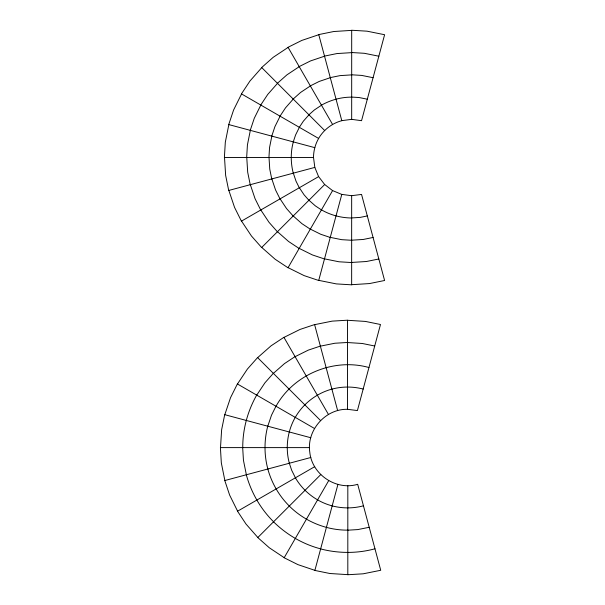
<?xml version="1.0" encoding="UTF-8"?>
<svg xmlns="http://www.w3.org/2000/svg" width="605" height="605" viewBox="0 0 605 605"><rect width="100%" height="100%" fill="white"/><g stroke="black" fill="none" stroke-linecap="round" stroke-linejoin="round"><path stroke-width="0.91" d="M347.822 485.633L347.815 574.735L363.159 573.812L380.726 570.281L357.691 484.295C336.251 490.844 311.93 474.517 309.79 452.215C306.425 430.359 325.407 408.73 347.535 409.305L347.535 320.204L332.198 321.126L314.623 324.658M288.071 267.652L304.126 275.615L318.706 280.486L341.795 194.387L351.664 195.725L351.649 284.826L336.304 283.896L318.737 280.357M351.679 119.389L351.694 30.25L367.038 31.18L384.606 34.719L361.548 120.69L351.679 119.351L341.795 120.652M224.516 157.512L225.642 175.397L228.713 190.462L314.819 167.404L313.526 157.534L224.387 157.512L225.317 142.175L228.849 124.607M246.764 157.519L247.695 172.274L250.236 184.699M269.021 157.519L269.754 169.15L271.751 178.936M246.659 157.519L247.43 144.86L250.341 130.37M268.938 157.519L269.543 147.552L271.842 136.133M313.488 157.534C313.556 150.872 315.273 144.217 318.638 138.462L241.448 93.873L249.925 81.055L261.776 67.609M267.743 426.2C264.113 440.175 264.06 455.058 267.856 469.004M224.795 414.69L230.52 397.704L237.387 383.956L314.547 428.514M267.781 426.207L271.509 415.174L275.971 406.235M337.938 484.371L314.872 570.439L329.929 573.51L347.815 574.644M293.334 141.895C290.513 152.082 290.634 162.957 293.266 173.174M250.243 130.34L254.259 118.315L260.831 105.066M271.758 136.11L274.92 126.634L280.1 116.198M293.274 141.88L295.588 134.953L299.369 127.33M256.679 395.095C247.657 411.045 242.673 429.27 242.749 447.609M295.263 417.374C287.367 431.108 285.152 447.965 289.349 463.248M237.47 384.001L247.392 369.08L257.586 357.578L320.589 420.581M256.739 395.125L264.929 382.821L273.339 373.323M276.009 406.258C293.637 374.329 333.862 357.661 368.952 367.53M295.278 417.382C303.105 403.595 316.596 393.25 331.895 389.121M241.539 221.097L251.461 236.018L261.647 247.528L324.696 184.51L332.576 190.605L288.01 267.758L275.184 259.28L261.738 247.437M328.719 480.597L284.161 557.757L297.917 564.624L314.895 570.349M241.561 93.941L233.598 109.989L228.728 124.569L314.827 147.658M260.74 105.013L267.735 94.441L277.506 83.346M280.024 116.16L285.537 107.819L293.236 99.084M299.316 127.3L303.339 121.204L308.974 114.821M318.608 138.439C323.637 129.795 332.115 123.223 341.802 120.69L318.752 34.583L333.809 31.513L351.694 30.379M257.647 357.638L271.101 345.795L283.919 337.318L328.47 414.486M273.384 373.376L284.479 363.605L295.059 356.61M320.794 474.562L257.783 537.558L269.285 547.752L284.206 557.681M277.43 83.271L286.921 74.861L299.233 66.679M293.175 99.023L300.655 92.399L310.357 85.948M308.928 114.776L314.396 109.936L321.482 105.225M283.964 337.401L300.019 329.438L314.6 324.575L337.658 410.636M295.089 356.67L308.338 350.106L320.37 346.09M314.698 466.674L237.531 511.225L246.001 524.043L257.843 537.497M288.109 47.402L273.188 57.324L261.685 67.518L324.704 130.559M299.18 66.588L310.531 60.923L324.537 56.204M310.32 85.88L319.259 81.418L330.292 77.697M321.452 105.172C330.64 99.991 341.122 97.087 351.679 97.14M320.385 346.158L334.875 343.239L347.535 342.475M331.903 389.144C342.09 386.353 352.965 386.391 363.181 389.045M363.454 505.795C353.267 508.586 342.385 508.548 332.168 505.886M369.209 527.288L357.789 529.587L347.822 530.184M374.971 548.78C357.275 553.651 338.384 553.522 320.635 548.924M310.849 457.486L224.78 480.544L229.65 495.124L237.606 511.18M318.782 34.704L301.797 40.429L288.048 47.288L332.606 124.501M324.514 56.099L336.94 53.565L351.694 52.635M330.269 77.614L340.063 75.617L351.687 74.884M367.311 215.94L360.156 217.399L351.664 217.936M373.073 237.463L363.28 239.459L351.656 240.193M378.836 258.978L366.411 261.511L351.656 262.441M347.535 320.287L365.42 321.421L380.484 324.499L357.411 410.568L347.535 409.305M347.535 342.543L362.289 343.481L374.714 346.015M347.822 530.139C326.125 530.305 304.64 521.366 289.288 506.06M309.51 447.617L220.409 447.609L221.332 462.954L224.871 480.521M351.664 195.687L361.548 194.424L384.591 280.493L369.534 283.563L351.649 284.698M351.694 52.529L364.346 53.293L378.843 56.212M351.687 74.801L361.661 75.406L373.081 77.705M351.679 97.08L358.969 97.518L367.318 99.197M351.664 217.997C341.114 217.891 330.58 215.161 321.459 209.844M351.656 240.276L341.681 239.671L330.262 237.372M351.656 262.547L338.997 261.784L324.499 258.864M332.175 505.863C316.838 501.878 303.347 491.525 295.406 477.814M320.658 548.856C302.901 544.22 286.596 534.669 273.536 521.812M310.773 437.733L224.712 414.667L221.634 429.724L220.5 447.609M341.78 194.424L332.591 190.575M330.247 237.455L320.763 234.286L310.335 229.113M324.477 258.97L312.445 254.947L299.203 248.383M321.429 209.897L315.341 205.866L308.951 200.24M310.289 229.182L301.955 223.676L293.213 215.97M299.15 248.474L288.57 241.478L277.476 231.707M289.319 506.03C279.034 495.866 271.66 482.941 267.811 469.011M273.581 521.76C260.521 508.873 251.181 492.447 246.296 474.781M324.666 184.533L318.631 176.607L241.425 221.165L234.559 207.409L228.841 190.424M308.913 200.285L304.073 194.818L299.362 187.732M293.16 216.03L286.536 208.551L280.085 198.848M277.4 231.783L268.998 222.285L260.808 209.973M295.421 477.806L291.64 470.176L289.334 463.248M318.601 176.622L314.819 167.404M299.301 187.762L296.042 181.228L293.327 173.159M280.009 198.894L275.547 189.955L271.834 178.914M260.717 210.026L255.053 198.682L250.334 184.669M246.364 474.759L243.444 460.269L242.681 447.609"/></g></svg>
